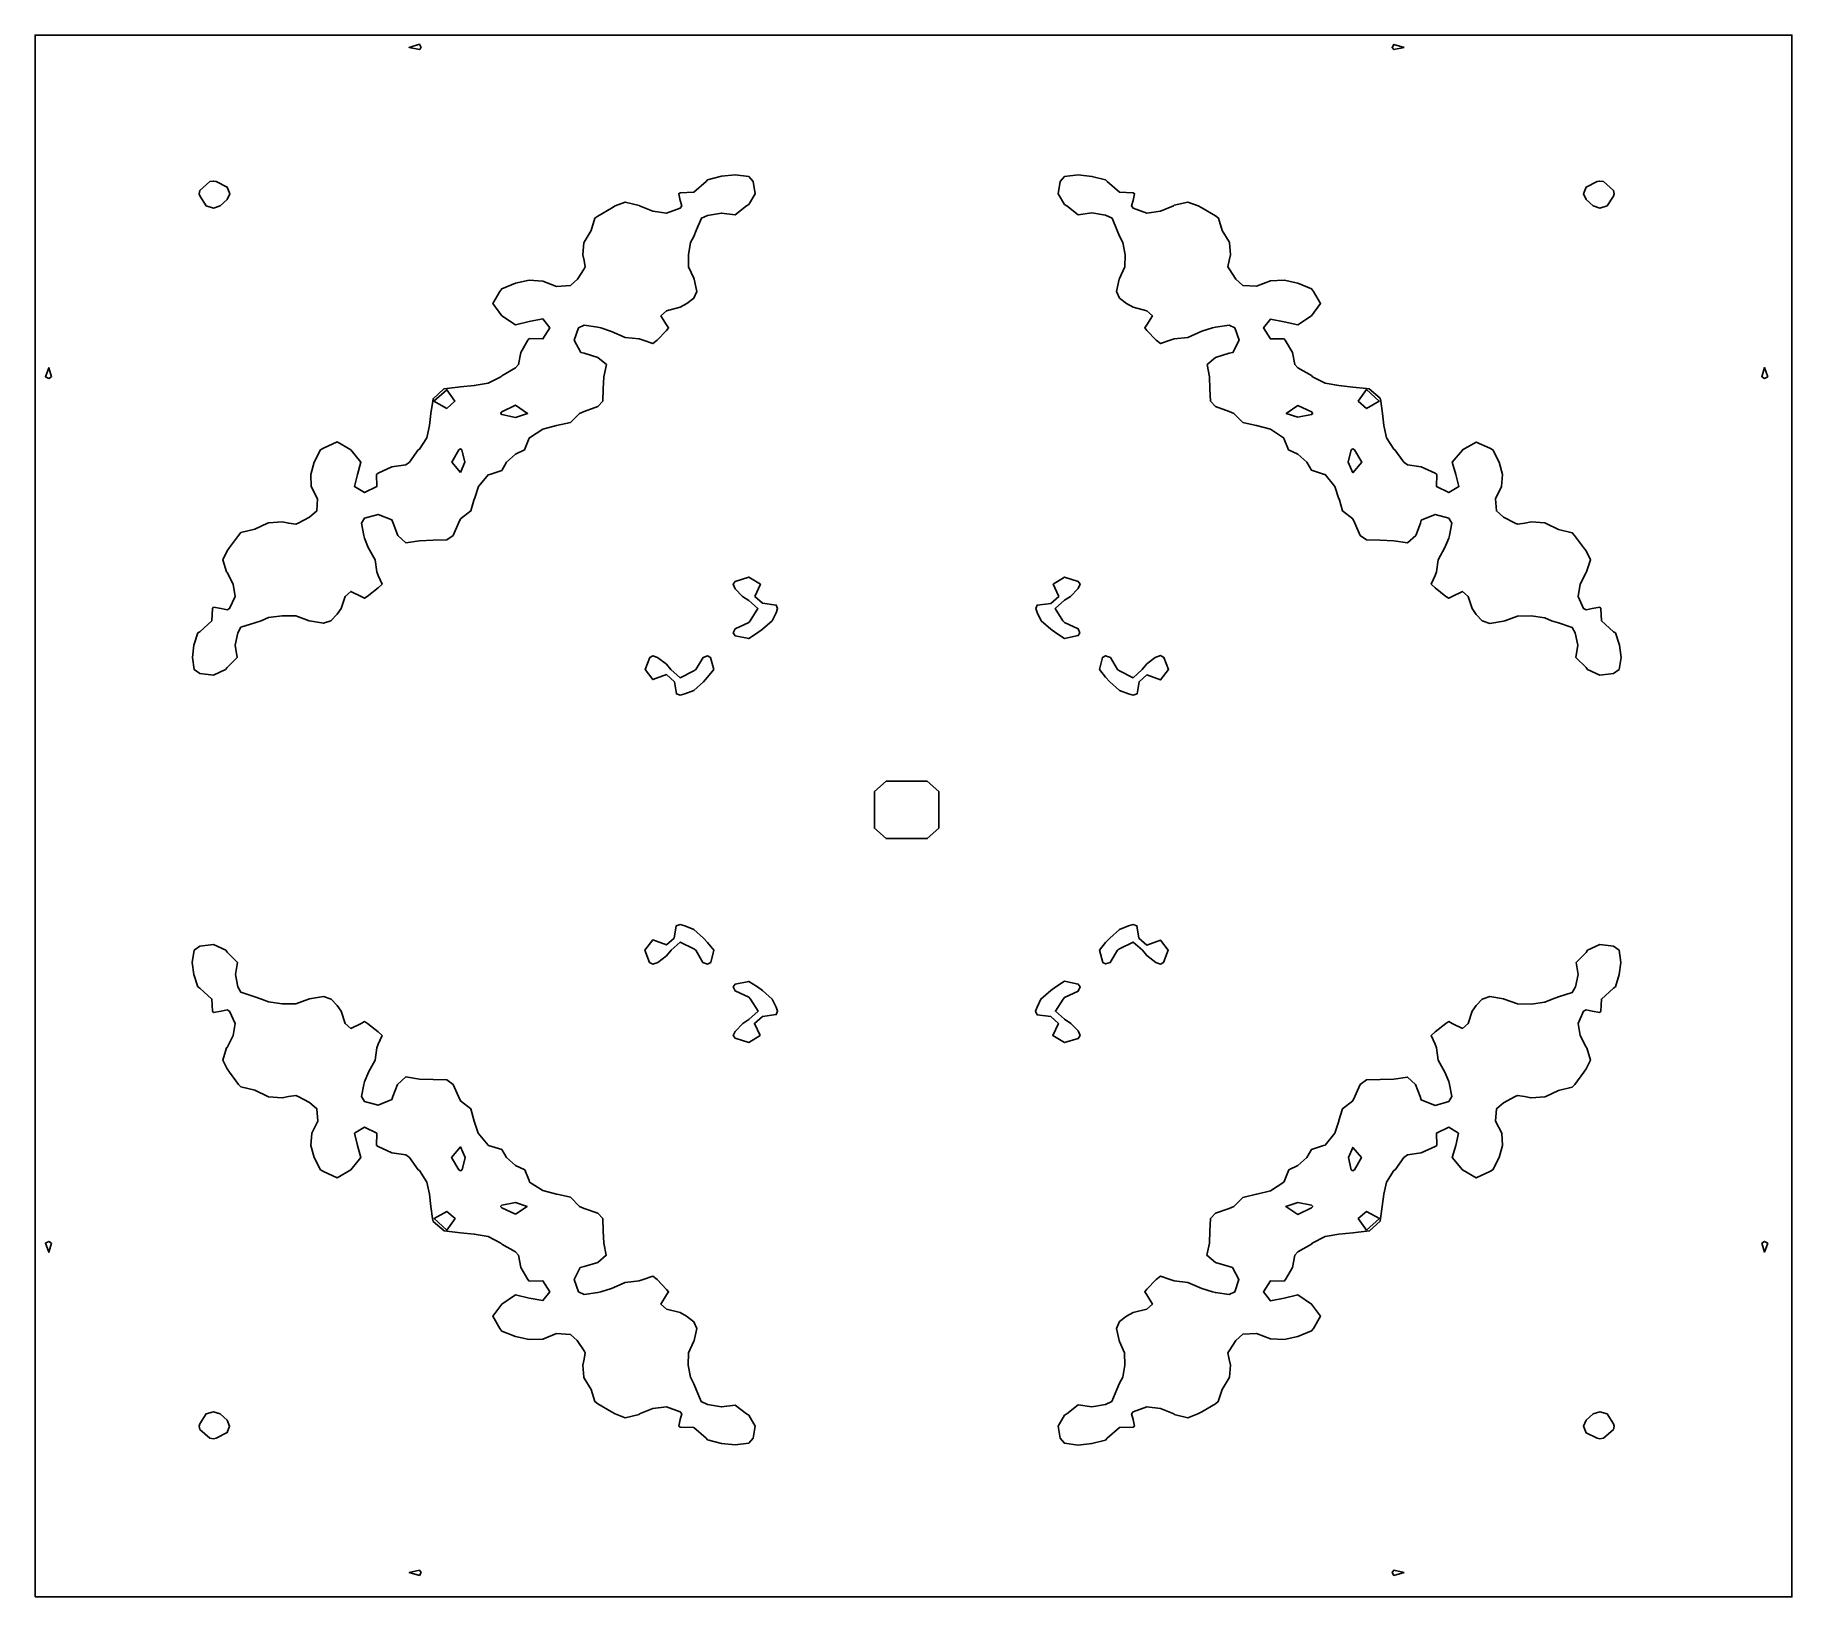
# Model space of a CAD drawing. Header units: metres. Extents: x -2.86 to 2.86, y -2.54 to 2.54.
import ezdxf

# ---------------------------------------------------------------- set-up
doc = ezdxf.new("R2010")
doc.units = ezdxf.units.M
doc.layers.add('CONDUCTIVE_PATCHES', color=1, linetype='Continuous')
doc.layers.add('UNIT_CELL_BOUND', color=7, linetype='Continuous')

msp = doc.modelspace()

# ---------------------------------------------------------------- linework, layer by layer
at = {"layer": 'CONDUCTIVE_PATCHES'}
for points in [[(-1.6014, 2.5003), (-1.6073, 2.5102), (-1.641, 2.5003), (-1.6073, 2.4928), (-1.6014, 2.5003)], [(1.5959, 2.5003), (1.5627, 2.51), (1.5568, 2.5003), (1.5627, 2.493), (1.5959, 2.5003)], [(-2.2378, 0.4763), (-2.2324, 0.4833), (-2.2006, 0.5159), (-2.2068, 0.5556), (-2.1981, 0.5953), (-2.1878, 0.6138), (-2.1431, 0.6284), (-2.1221, 0.635), (-2.0985, 0.6454), (-2.0538, 0.6514), (-2.0092, 0.6507), (-1.9664, 0.635), (-1.9645, 0.6345), (-1.9199, 0.6269), (-1.8951, 0.635), (-1.8752, 0.6561), (-1.8621, 0.6747), (-1.849, 0.7144), (-1.8306, 0.7305), (-1.797, 0.7144), (-1.7859, 0.7083), (-1.7768, 0.7144), (-1.7413, 0.7417), (-1.729, 0.7541), (-1.7413, 0.7821), (-1.7457, 0.7937), (-1.7513, 0.8334), (-1.7736, 0.8731), (-1.7859, 0.9038), (-1.7886, 0.9128), (-1.7962, 0.9525), (-1.7859, 0.9688), (-1.7413, 0.9811), (-1.6966, 0.9634), (-1.6931, 0.9525), (-1.6781, 0.9128), (-1.652, 0.8887), (-1.6073, 0.8955), (-1.5627, 0.897), (-1.518, 0.8982), (-1.498, 0.9128), (-1.4804, 0.9525), (-1.4734, 0.9661), (-1.4398, 0.9922), (-1.4287, 1.0304), (-1.4284, 1.0319), (-1.4154, 1.0716), (-1.3841, 1.1099), (-1.3785, 1.1113), (-1.3395, 1.1243), (-1.3241, 1.1509), (-1.2948, 1.1771), (-1.2654, 1.1906), (-1.2502, 1.2285), (-1.2497, 1.2303), (-1.2055, 1.2585), (-1.1612, 1.27), (-1.1609, 1.2703), (-1.1162, 1.2803), (-1.0871, 1.3097), (-1.0716, 1.316), (-1.0269, 1.3315), (-1.0104, 1.3494), (-1.0091, 1.3891), (-1.0072, 1.4287), (-0.9992, 1.4684), (-1.0269, 1.4919), (-1.0716, 1.5054), (-1.0822, 1.5081), (-1.1034, 1.5478), (-1.0897, 1.5875), (-1.0716, 1.5966), (-1.0269, 1.5898), (-1.0172, 1.5875), (-0.9823, 1.5765), (-0.9376, 1.5566), (-0.893, 1.5517), (-0.8799, 1.5478), (-0.8483, 1.5368), (-0.8344, 1.5478), (-0.8037, 1.5793), (-0.7967, 1.5875), (-0.8037, 1.5975), (-0.8217, 1.6272), (-0.8037, 1.6433), (-0.759, 1.6551), (-0.7377, 1.6669), (-0.7144, 1.6842), (-0.705, 1.7066), (-0.7133, 1.7463), (-0.7144, 1.7492), (-0.7315, 1.7859), (-0.7322, 1.8256), (-0.7253, 1.8653), (-0.7144, 1.885), (-0.7065, 1.905), (-0.6897, 1.9447), (-0.6697, 1.9534), (-0.6251, 1.9611), (-0.5804, 1.9551), (-0.5429, 1.9844), (-0.5358, 1.9888), (-0.5151, 2.0241), (-0.5213, 2.0638), (-0.5358, 2.08), (-0.5804, 2.0858), (-0.6251, 2.081), (-0.6697, 2.0695), (-0.6745, 2.0638), (-0.7144, 2.0288), (-0.759, 2.0275), (-0.7637, 2.0241), (-0.759, 2.0025), (-0.754, 1.9844), (-0.759, 1.9776), (-0.8037, 1.9614), (-0.8483, 1.9674), (-0.8912, 1.9844), (-0.893, 1.9863), (-0.9376, 1.9969), (-0.97, 1.9844), (-0.9823, 1.9776), (-1.0269, 1.9516), (-1.0363, 1.9447), (-1.0483, 1.905), (-1.0716, 1.8671), (-1.0722, 1.8653), (-1.0759, 1.8256), (-1.0716, 1.8074), (-1.0676, 1.7859), (-1.0716, 1.7793), (-1.0933, 1.7463), (-1.1162, 1.7253), (-1.1609, 1.7225), (-1.2055, 1.74), (-1.2502, 1.7425), (-1.2948, 1.7328), (-1.3395, 1.7147), (-1.3457, 1.7066), (-1.3685, 1.6669), (-1.3395, 1.6274), (-1.3393, 1.6272), (-1.2948, 1.5978), (-1.2502, 1.6082), (-1.2055, 1.6168), (-1.1834, 1.5875), (-1.2055, 1.5521), (-1.2502, 1.5528), (-1.2544, 1.5478), (-1.2777, 1.5081), (-1.285, 1.4684), (-1.2948, 1.4577), (-1.3395, 1.432), (-1.342, 1.4287), (-1.3841, 1.4076), (-1.4287, 1.4), (-1.4734, 1.3959), (-1.518, 1.3907), (-1.5284, 1.3891), (-1.5627, 1.3573), (-1.5642, 1.3494), (-1.5698, 1.3097), (-1.5747, 1.27), (-1.5835, 1.2303), (-1.6073, 1.1931), (-1.6114, 1.1906), (-1.6401, 1.1509), (-1.652, 1.1422), (-1.6966, 1.1356), (-1.7413, 1.1149), (-1.7467, 1.1113), (-1.7459, 1.0716), (-1.7859, 1.0521), (-1.8181, 1.0716), (-1.8089, 1.1113), (-1.7974, 1.1509), (-1.8304, 1.1906), (-1.8306, 1.1908), (-1.8752, 1.2168), (-1.9199, 1.1964), (-1.9293, 1.1906), (-1.9496, 1.1509), (-1.9608, 1.1113), (-1.959, 1.0716), (-1.9385, 1.0319), (-1.9415, 0.9922), (-1.9645, 0.9721), (-2.0018, 0.9525), (-2.0092, 0.9491), (-2.0325, 0.9525), (-2.0538, 0.9566), (-2.0985, 0.9534), (-2.1016, 0.9525), (-2.1431, 0.9325), (-2.1878, 0.9217), (-2.1961, 0.9128), (-2.2251, 0.8731), (-2.2324, 0.8626), (-2.2468, 0.8334), (-2.2349, 0.7937), (-2.2324, 0.7919), (-2.2134, 0.7541), (-2.2065, 0.7144), (-2.2247, 0.6747), (-2.2324, 0.6701), (-2.2527, 0.6747), (-2.2771, 0.6789), (-2.2809, 0.6747), (-2.2823, 0.635), (-2.3217, 0.5994), (-2.3279, 0.5953), (-2.3407, 0.5556), (-2.346, 0.5159), (-2.3398, 0.4763), (-2.3217, 0.4634), (-2.2771, 0.4578), (-2.2378, 0.4763)], [(-2.2555, 1.9844), (-2.2324, 2.0049), (-2.2246, 2.0241), (-2.2324, 2.0458), (-2.2688, 2.0638), (-2.2771, 2.0655), (-2.2893, 2.0638), (-2.3217, 2.0348), (-2.3237, 2.0241), (-2.3217, 2.0169), (-2.3012, 1.9844), (-2.2771, 1.9775), (-2.2555, 1.9844)], [(2.2954, 0.4763), (2.3019, 0.5159), (2.2965, 0.5556), (2.2836, 0.5953), (2.2771, 0.5995), (2.2377, 0.635), (2.2362, 0.6747), (2.2324, 0.6789), (2.2081, 0.6747), (2.1878, 0.6702), (2.1801, 0.6747), (2.1619, 0.7144), (2.1687, 0.7541), (2.1878, 0.7921), (2.1899, 0.7937), (2.2019, 0.8334), (2.1878, 0.8622), (2.1801, 0.8731), (2.1509, 0.9128), (2.1431, 0.9212), (2.0985, 0.9318), (2.0558, 0.9525), (2.0538, 0.9531), (2.0092, 0.9564), (1.9887, 0.9525), (1.9645, 0.949), (1.9571, 0.9525), (1.9199, 0.9718), (1.8963, 0.9922), (1.8931, 1.0319), (1.9129, 1.0716), (1.9156, 1.1113), (1.9048, 1.1509), (1.8844, 1.1906), (1.8752, 1.1962), (1.8306, 1.2165), (1.7862, 1.1906), (1.7859, 1.1905), (1.7529, 1.1509), (1.7646, 1.1113), (1.7743, 1.0716), (1.7413, 1.0519), (1.7015, 1.0716), (1.7023, 1.1113), (1.6966, 1.1151), (1.652, 1.1357), (1.6073, 1.1422), (1.5952, 1.1509), (1.5664, 1.1906), (1.5627, 1.1929), (1.5389, 1.2303), (1.5303, 1.27), (1.5257, 1.3097), (1.5199, 1.3494), (1.518, 1.3586), (1.4823, 1.3891), (1.4734, 1.3904), (1.4287, 1.3954), (1.3841, 1.3998), (1.3395, 1.4076), (1.2976, 1.4287), (1.2948, 1.4324), (1.2502, 1.4579), (1.2404, 1.4684), (1.2329, 1.5081), (1.2096, 1.5478), (1.2055, 1.5526), (1.1609, 1.5519), (1.1389, 1.5875), (1.1609, 1.6161), (1.2055, 1.6079), (1.2502, 1.5977), (1.2948, 1.6271), (1.295, 1.6272), (1.3243, 1.6669), (1.3013, 1.7066), (1.2948, 1.715), (1.2502, 1.7329), (1.2055, 1.743), (1.1609, 1.7413), (1.1162, 1.7231), (1.0716, 1.7258), (1.049, 1.7463), (1.0269, 1.7794), (1.0231, 1.7859), (1.0269, 1.8067), (1.0316, 1.8256), (1.028, 1.8653), (1.0269, 1.8681), (1.0044, 1.905), (0.9923, 1.9447), (0.9823, 1.9521), (0.9376, 1.9778), (0.9258, 1.9844), (0.893, 1.9972), (0.8483, 1.9865), (0.8463, 1.9844), (0.8037, 1.9675), (0.759, 1.9614), (0.7144, 1.9775), (0.7092, 1.9844), (0.7144, 2.0024), (0.7192, 2.0241), (0.7144, 2.0275), (0.6697, 2.0287), (0.6296, 2.0638), (0.6251, 2.0693), (0.5804, 2.0806), (0.5358, 2.0853), (0.4911, 2.0798), (0.4767, 2.0638), (0.4704, 2.0241), (0.4911, 1.9892), (0.499, 1.9844), (0.5358, 1.956), (0.5804, 1.9616), (0.6251, 1.9539), (0.6459, 1.9447), (0.6623, 1.905), (0.6697, 1.8863), (0.6814, 1.8653), (0.6881, 1.8256), (0.6874, 1.7859), (0.6697, 1.7479), (0.6691, 1.7463), (0.6606, 1.7066), (0.6697, 1.6846), (0.6934, 1.6669), (0.7144, 1.6552), (0.759, 1.6435), (0.7772, 1.6272), (0.759, 1.5973), (0.7522, 1.5875), (0.759, 1.5794), (0.7897, 1.5478), (0.8037, 1.5369), (0.8352, 1.5478), (0.8483, 1.5517), (0.893, 1.5567), (0.9376, 1.5766), (0.9722, 1.5875), (0.9823, 1.5899), (1.0269, 1.5967), (1.0452, 1.5875), (1.0591, 1.5478), (1.0392, 1.5081), (1.0269, 1.505), (0.9823, 1.4916), (0.9552, 1.4684), (0.9628, 1.4287), (0.9645, 1.3891), (0.9658, 1.3494), (0.9823, 1.3316), (1.0269, 1.3159), (1.0422, 1.3097), (1.0716, 1.2798), (1.1146, 1.27), (1.1162, 1.2697), (1.1609, 1.2581), (1.204, 1.2303), (1.2055, 1.2253), (1.2202, 1.1906), (1.2502, 1.177), (1.2796, 1.1509), (1.2948, 1.1248), (1.3375, 1.1113), (1.3395, 1.1108), (1.3712, 1.0716), (1.3841, 1.0322), (1.3845, 1.0319), (1.3956, 0.9922), (1.4287, 0.9663), (1.4359, 0.9525), (1.4533, 0.9128), (1.4734, 0.8982), (1.518, 0.897), (1.5627, 0.8953), (1.6073, 0.8882), (1.6337, 0.9128), (1.6489, 0.9525), (1.652, 0.9619), (1.6966, 0.9808), (1.7413, 0.9686), (1.7515, 0.9525), (1.7439, 0.9128), (1.7413, 0.9042), (1.7289, 0.8731), (1.7065, 0.8334), (1.701, 0.7937), (1.6966, 0.7821), (1.6843, 0.7541), (1.6966, 0.7417), (1.7321, 0.7144), (1.7413, 0.7082), (1.7526, 0.7144), (1.7859, 0.7304), (1.8041, 0.7144), (1.8173, 0.6747), (1.8306, 0.6557), (1.85, 0.635), (1.8752, 0.6267), (1.9199, 0.634), (1.9233, 0.635), (1.9645, 0.6502), (2.0092, 0.6509), (2.0538, 0.6447), (2.076, 0.635), (2.0985, 0.628), (2.1431, 0.6131), (2.153, 0.5953), (2.1615, 0.5556), (2.1548, 0.5159), (2.1878, 0.4826), (2.1927, 0.4763), (2.2324, 0.4579), (2.2771, 0.4634), (2.2954, 0.4763)], [(2.2569, 1.9844), (2.2771, 2.0167), (2.2791, 2.0241), (2.2771, 2.0349), (2.2445, 2.0638), (2.2324, 2.0655), (2.2244, 2.0638), (2.1878, 2.0455), (2.18, 2.0241), (2.1878, 2.0049), (2.2108, 1.9844), (2.2324, 1.9774), (2.2569, 1.9844)], [(-2.8046, 1.4287), (-2.8129, 1.4583), (-2.8238, 1.4287), (-2.8129, 1.4235), (-2.8046, 1.4287)], [(2.7794, 1.4287), (2.7682, 1.4587), (2.7597, 1.4287), (2.7682, 1.4234), (2.7794, 1.4287)], [(-1.518, 1.3258), (-1.5603, 1.3494), (-1.518, 1.3865), (-1.4918, 1.3494), (-1.518, 1.3258)], [(1.4734, 1.326), (1.4469, 1.3494), (1.4734, 1.387), (1.5152, 1.3494), (1.4734, 1.326)], [(-1.2948, 1.2967), (-1.3395, 1.3056), (-1.3435, 1.3097), (-1.3395, 1.3147), (-1.2948, 1.3359), (-1.2557, 1.3097), (-1.2948, 1.2967)], [(1.2948, 1.3058), (1.2502, 1.2972), (1.2126, 1.3097), (1.2502, 1.335), (1.2948, 1.3145), (1.2987, 1.3097), (1.2948, 1.3058)], [(-1.4734, 1.1175), (-1.5019, 1.1509), (-1.4789, 1.1906), (-1.4734, 1.1941), (-1.469, 1.1906), (-1.4594, 1.1509), (-1.4734, 1.1175)], [(1.4287, 1.1162), (1.4141, 1.1509), (1.4242, 1.1906), (1.4287, 1.1942), (1.4344, 1.1906), (1.4583, 1.1509), (1.4287, 1.1162)], [(-0.5074, 0.5953), (-0.4911, 0.6074), (-0.4594, 0.635), (-0.4465, 0.6611), (-0.4419, 0.6747), (-0.4465, 0.6862), (-0.4911, 0.6921), (-0.516, 0.7144), (-0.4979, 0.7541), (-0.5358, 0.7769), (-0.5804, 0.7631), (-0.5869, 0.7541), (-0.5804, 0.7389), (-0.5568, 0.7144), (-0.5358, 0.7009), (-0.5062, 0.6747), (-0.5312, 0.635), (-0.5358, 0.6298), (-0.5804, 0.6093), (-0.5866, 0.5953), (-0.5804, 0.5864), (-0.5358, 0.5772), (-0.5074, 0.5953)], [(0.5416, 0.5953), (0.5358, 0.6084), (0.4911, 0.6293), (0.4861, 0.635), (0.4612, 0.6747), (0.4911, 0.7016), (0.5109, 0.7144), (0.5358, 0.7401), (0.5417, 0.7541), (0.5358, 0.7624), (0.4911, 0.7764), (0.4546, 0.7541), (0.4727, 0.7144), (0.4465, 0.6914), (0.4018, 0.6856), (0.3975, 0.6747), (0.4018, 0.6617), (0.415, 0.635), (0.4465, 0.6076), (0.4631, 0.5953), (0.4911, 0.5775), (0.5358, 0.5869), (0.5416, 0.5953)], [(-0.7444, 0.3969), (-0.7144, 0.4086), (-0.6835, 0.4366), (-0.6697, 0.4513), (-0.6497, 0.4763), (-0.6602, 0.5159), (-0.6697, 0.5211), (-0.6845, 0.5159), (-0.7079, 0.4763), (-0.7144, 0.4718), (-0.759, 0.4496), (-0.7893, 0.4763), (-0.8037, 0.4938), (-0.8327, 0.5159), (-0.8483, 0.5212), (-0.8577, 0.5159), (-0.8734, 0.4763), (-0.8483, 0.4438), (-0.8037, 0.4599), (-0.7778, 0.4366), (-0.7712, 0.3969), (-0.759, 0.393), (-0.7444, 0.3969)], [(0.7273, 0.3969), (0.734, 0.4366), (0.759, 0.4587), (0.8037, 0.4426), (0.8293, 0.4763), (0.8139, 0.5159), (0.8037, 0.5217), (0.7866, 0.5159), (0.759, 0.4949), (0.7438, 0.4763), (0.7144, 0.4499), (0.6697, 0.4721), (0.6639, 0.4763), (0.6408, 0.5159), (0.6251, 0.5214), (0.615, 0.5159), (0.6047, 0.4763), (0.6251, 0.4511), (0.6387, 0.4366), (0.6697, 0.4083), (0.6991, 0.3969), (0.7144, 0.3928), (0.7273, 0.3969)], [(0.0826, -0.0397), (0.0826, 0), (0.0826, 0.0397), (0.0825, 0.0794), (0.0446, 0.1131), (0, 0.1131), (-0.0446, 0.1131), (-0.0893, 0.113), (-0.1272, 0.0794), (-0.1272, 0.0397), (-0.1272, 0), (-0.1271, -0.0397), (-0.0893, -0.0734), (-0.0446, -0.0734), (0, -0.0734), (0.0446, -0.0733), (0.0826, -0.0397)], [(-0.6597, -0.4763), (-0.6494, -0.4366), (-0.6697, -0.4114), (-0.6834, -0.3969), (-0.7144, -0.3687), (-0.7438, -0.3572), (-0.759, -0.3531), (-0.7719, -0.3572), (-0.7786, -0.3969), (-0.8037, -0.419), (-0.8483, -0.4029), (-0.874, -0.4366), (-0.8585, -0.4763), (-0.8483, -0.482), (-0.8313, -0.4763), (-0.8037, -0.4552), (-0.7885, -0.4366), (-0.759, -0.4103), (-0.7144, -0.4325), (-0.7085, -0.4366), (-0.6854, -0.4763), (-0.6697, -0.4817), (-0.6597, -0.4763)], [(0.813, -0.4763), (0.8288, -0.4366), (0.8037, -0.4041), (0.759, -0.4202), (0.7332, -0.3969), (0.7266, -0.3572), (0.7144, -0.3533), (0.6998, -0.3572), (0.6697, -0.3689), (0.6389, -0.3969), (0.6251, -0.4116), (0.6051, -0.4366), (0.6156, -0.4763), (0.6251, -0.4814), (0.6398, -0.4763), (0.6633, -0.4366), (0.6697, -0.4321), (0.7144, -0.4099), (0.7447, -0.4366), (0.759, -0.4541), (0.788, -0.4763), (0.8037, -0.4815), (0.813, -0.4763)], [(-0.5213, -2.0241), (-0.5151, -1.9844), (-0.5358, -1.9495), (-0.5437, -1.9447), (-0.5804, -1.9164), (-0.6251, -1.9219), (-0.6697, -1.9142), (-0.6905, -1.905), (-0.7069, -1.8653), (-0.7144, -1.8466), (-0.726, -1.8256), (-0.7328, -1.7859), (-0.7321, -1.7463), (-0.7144, -1.7082), (-0.7138, -1.7066), (-0.7052, -1.6669), (-0.7144, -1.6449), (-0.7381, -1.6272), (-0.759, -1.6155), (-0.8037, -1.6038), (-0.8218, -1.5875), (-0.8037, -1.5576), (-0.7969, -1.5478), (-0.8037, -1.5397), (-0.8344, -1.5081), (-0.8483, -1.4972), (-0.8798, -1.5081), (-0.893, -1.512), (-0.9376, -1.517), (-0.9823, -1.5369), (-1.0168, -1.5478), (-1.0269, -1.5502), (-1.0716, -1.557), (-1.0899, -1.5478), (-1.1038, -1.5081), (-1.0839, -1.4684), (-1.0716, -1.4653), (-1.0269, -1.4519), (-0.9998, -1.4287), (-1.0075, -1.3891), (-1.0091, -1.3494), (-1.0105, -1.3097), (-1.0269, -1.2919), (-1.0716, -1.2762), (-1.0868, -1.27), (-1.1162, -1.2401), (-1.1592, -1.2303), (-1.1609, -1.23), (-1.2055, -1.2184), (-1.2487, -1.1906), (-1.2502, -1.1856), (-1.2648, -1.1509), (-1.2948, -1.1373), (-1.3243, -1.1113), (-1.3395, -1.0851), (-1.3821, -1.0716), (-1.3841, -1.0711), (-1.4159, -1.0319), (-1.4287, -0.9925), (-1.4291, -0.9922), (-1.4403, -0.9525), (-1.4734, -0.9266), (-1.4805, -0.9128), (-1.4979, -0.8731), (-1.518, -0.8585), (-1.5627, -0.8573), (-1.6073, -0.8556), (-1.652, -0.8485), (-1.6784, -0.8731), (-1.6936, -0.9128), (-1.6966, -0.9222), (-1.7413, -0.9411), (-1.7859, -0.929), (-1.7962, -0.9128), (-1.7885, -0.8731), (-1.7859, -0.8645), (-1.7735, -0.8334), (-1.7511, -0.7937), (-1.7457, -0.7541), (-1.7413, -0.7424), (-1.7289, -0.7144), (-1.7413, -0.702), (-1.7767, -0.6747), (-1.7859, -0.6685), (-1.7972, -0.6747), (-1.8306, -0.6907), (-1.8488, -0.6747), (-1.8619, -0.635), (-1.8752, -0.6161), (-1.8947, -0.5953), (-1.9199, -0.587), (-1.9645, -0.5943), (-1.9679, -0.5953), (-2.0092, -0.6105), (-2.0538, -0.6112), (-2.0985, -0.605), (-2.1206, -0.5953), (-2.1431, -0.5883), (-2.1878, -0.5734), (-2.1976, -0.5556), (-2.2062, -0.5159), (-2.1994, -0.4763), (-2.2324, -0.4429), (-2.2374, -0.4366), (-2.2771, -0.4182), (-2.3217, -0.4237), (-2.34, -0.4366), (-2.3466, -0.4763), (-2.3411, -0.5159), (-2.3282, -0.5556), (-2.3217, -0.5598), (-2.2824, -0.5953), (-2.2809, -0.635), (-2.2771, -0.6392), (-2.2528, -0.635), (-2.2324, -0.6305), (-2.2248, -0.635), (-2.2065, -0.6747), (-2.2134, -0.7144), (-2.2324, -0.7525), (-2.2346, -0.7541), (-2.2465, -0.7937), (-2.2324, -0.8226), (-2.2248, -0.8334), (-2.1956, -0.8731), (-2.1878, -0.8815), (-2.1431, -0.8922), (-2.1004, -0.9128), (-2.0985, -0.9134), (-2.0538, -0.9167), (-2.0334, -0.9128), (-2.0092, -0.9093), (-2.0017, -0.9128), (-1.9645, -0.9322), (-1.941, -0.9525), (-1.9378, -0.9922), (-1.9575, -1.0319), (-1.9603, -1.0716), (-1.9494, -1.1113), (-1.9291, -1.1509), (-1.9199, -1.1565), (-1.8752, -1.1768), (-1.8308, -1.1509), (-1.8306, -1.1508), (-1.7975, -1.1113), (-1.8092, -1.0716), (-1.8189, -1.0319), (-1.7859, -1.0123), (-1.7461, -1.0319), (-1.7469, -1.0716), (-1.7413, -1.0754), (-1.6966, -1.096), (-1.652, -1.1025), (-1.6399, -1.1113), (-1.611, -1.1509), (-1.6073, -1.1532), (-1.5836, -1.1906), (-1.575, -1.2303), (-1.5704, -1.27), (-1.5646, -1.3097), (-1.5627, -1.3189), (-1.5269, -1.3494), (-1.518, -1.3507), (-1.4734, -1.3557), (-1.4287, -1.3601), (-1.3841, -1.3679), (-1.3422, -1.3891), (-1.3395, -1.3927), (-1.2948, -1.4182), (-1.285, -1.4287), (-1.2775, -1.4684), (-1.2542, -1.5081), (-1.2502, -1.5129), (-1.2055, -1.5122), (-1.1836, -1.5478), (-1.2055, -1.5764), (-1.2502, -1.5682), (-1.2948, -1.558), (-1.3395, -1.5874), (-1.3396, -1.5875), (-1.3689, -1.6272), (-1.3459, -1.6669), (-1.3395, -1.6753), (-1.2948, -1.6932), (-1.2502, -1.7033), (-1.2055, -1.7016), (-1.1609, -1.6834), (-1.1162, -1.6861), (-1.0937, -1.7066), (-1.0716, -1.7397), (-1.0677, -1.7463), (-1.0716, -1.767), (-1.0762, -1.7859), (-1.0726, -1.8256), (-1.0716, -1.8284), (-1.049, -1.8653), (-1.0369, -1.905), (-1.0269, -1.9124), (-0.9823, -1.9381), (-0.9704, -1.9447), (-0.9376, -1.9575), (-0.893, -1.9469), (-0.8909, -1.9447), (-0.8483, -1.9278), (-0.8037, -1.9217), (-0.759, -1.9378), (-0.7539, -1.9447), (-0.759, -1.9627), (-0.7638, -1.9844), (-0.759, -1.9878), (-0.7144, -1.989), (-0.6743, -2.0241), (-0.6697, -2.0296), (-0.6251, -2.0409), (-0.5804, -2.0456), (-0.5358, -2.0402), (-0.5213, -2.0241)], [(0.6298, -2.0241), (0.6697, -1.9891), (0.7144, -1.9878), (0.7191, -1.9844), (0.7144, -1.9628), (0.7093, -1.9447), (0.7144, -1.9379), (0.759, -1.9217), (0.8037, -1.9278), (0.8465, -1.9447), (0.8483, -1.9466), (0.893, -1.9572), (0.9254, -1.9447), (0.9376, -1.9379), (0.9823, -1.9119), (0.9916, -1.905), (1.0037, -1.8653), (1.0269, -1.8274), (1.0276, -1.8256), (1.0313, -1.7859), (1.0269, -1.7677), (1.023, -1.7463), (1.0269, -1.7396), (1.0487, -1.7066), (1.0716, -1.6856), (1.1162, -1.6828), (1.1609, -1.7003), (1.2055, -1.7028), (1.2502, -1.6931), (1.2948, -1.675), (1.3011, -1.6669), (1.3239, -1.6272), (1.2948, -1.5877), (1.2946, -1.5875), (1.2502, -1.5581), (1.2055, -1.5685), (1.1609, -1.5771), (1.1388, -1.5478), (1.1609, -1.5124), (1.2055, -1.5131), (1.2098, -1.5081), (1.2331, -1.4684), (1.2403, -1.4287), (1.2502, -1.418), (1.2948, -1.3924), (1.2974, -1.3891), (1.3395, -1.3679), (1.3841, -1.3603), (1.4287, -1.3562), (1.4734, -1.351), (1.4838, -1.3494), (1.518, -1.3176), (1.5196, -1.3097), (1.5252, -1.27), (1.5301, -1.2303), (1.5389, -1.1906), (1.5627, -1.1534), (1.5668, -1.1509), (1.5955, -1.1113), (1.6073, -1.1026), (1.652, -1.0959), (1.6966, -1.0752), (1.702, -1.0716), (1.7012, -1.0319), (1.7413, -1.0124), (1.7735, -1.0319), (1.7642, -1.0716), (1.7528, -1.1113), (1.7858, -1.1509), (1.7859, -1.1511), (1.8306, -1.1771), (1.8752, -1.1567), (1.8847, -1.1509), (1.9049, -1.1113), (1.9162, -1.0716), (1.9143, -1.0319), (1.8939, -0.9922), (1.8968, -0.9525), (1.9199, -0.9325), (1.9572, -0.9128), (1.9645, -0.9094), (1.9879, -0.9128), (2.0092, -0.9169), (2.0538, -0.9137), (2.0569, -0.9128), (2.0985, -0.8928), (2.1431, -0.882), (2.1514, -0.8731), (2.1804, -0.8334), (2.1878, -0.8229), (2.2022, -0.7937), (2.1902, -0.7541), (2.1878, -0.7523), (2.1688, -0.7144), (2.1619, -0.6747), (2.18, -0.635), (2.1878, -0.6304), (2.2081, -0.635), (2.2324, -0.6393), (2.2363, -0.635), (2.2377, -0.5953), (2.2771, -0.5597), (2.2833, -0.5556), (2.296, -0.5159), (2.3013, -0.4763), (2.2952, -0.4366), (2.2771, -0.4237), (2.2324, -0.4181), (2.1932, -0.4366), (2.1878, -0.4436), (2.1559, -0.4763), (2.1622, -0.5159), (2.1534, -0.5556), (2.1431, -0.5741), (2.0985, -0.5887), (2.0774, -0.5953), (2.0538, -0.6057), (2.0092, -0.6117), (1.9645, -0.611), (1.9217, -0.5953), (1.9199, -0.5948), (1.8752, -0.5872), (1.8505, -0.5953), (1.8306, -0.6164), (1.8175, -0.635), (1.8043, -0.6747), (1.7859, -0.6908), (1.7523, -0.6747), (1.7413, -0.6687), (1.7322, -0.6747), (1.6966, -0.702), (1.6843, -0.7144), (1.6966, -0.7424), (1.701, -0.7541), (1.7066, -0.7937), (1.729, -0.8334), (1.7413, -0.8641), (1.744, -0.8731), (1.7516, -0.9128), (1.7413, -0.9291), (1.6966, -0.9414), (1.652, -0.9238), (1.6484, -0.9128), (1.6334, -0.8731), (1.6073, -0.849), (1.5627, -0.8558), (1.518, -0.8573), (1.4734, -0.8585), (1.4534, -0.8731), (1.4358, -0.9128), (1.4287, -0.9264), (1.3952, -0.9525), (1.3841, -0.9907), (1.3838, -0.9922), (1.3707, -1.0319), (1.3395, -1.0702), (1.3338, -1.0716), (1.2948, -1.0846), (1.2794, -1.1113), (1.2502, -1.1374), (1.2207, -1.1509), (1.2055, -1.1889), (1.205, -1.1906), (1.1609, -1.2189), (1.1165, -1.2303), (1.1162, -1.2306), (1.0716, -1.2406), (1.0424, -1.27), (1.0269, -1.2763), (0.9823, -1.2918), (0.9658, -1.3097), (0.9645, -1.3494), (0.9625, -1.3891), (0.9546, -1.4287), (0.9823, -1.4522), (1.0269, -1.4657), (1.0375, -1.4684), (1.0588, -1.5081), (1.0451, -1.5478), (1.0269, -1.5569), (0.9823, -1.5501), (0.9725, -1.5478), (0.9376, -1.5368), (0.893, -1.5169), (0.8483, -1.512), (0.8352, -1.5081), (0.8037, -1.4972), (0.7897, -1.5081), (0.759, -1.5396), (0.7521, -1.5478), (0.759, -1.5579), (0.777, -1.5875), (0.759, -1.6037), (0.7144, -1.6154), (0.6931, -1.6272), (0.6697, -1.6445), (0.6604, -1.6669), (0.6686, -1.7066), (0.6697, -1.7096), (0.6869, -1.7463), (0.6876, -1.7859), (0.6806, -1.8256), (0.6697, -1.8453), (0.6618, -1.8653), (0.6451, -1.905), (0.6251, -1.9138), (0.5804, -1.9214), (0.5358, -1.9154), (0.4983, -1.9447), (0.4911, -1.9491), (0.4704, -1.9844), (0.4767, -2.0241), (0.4911, -2.0404), (0.5358, -2.0462), (0.5804, -2.0413), (0.6251, -2.0299), (0.6298, -2.0241)], [(-0.4993, -0.7144), (-0.5174, -0.6747), (-0.4911, -0.6517), (-0.4465, -0.6459), (-0.4421, -0.635), (-0.4465, -0.622), (-0.4597, -0.5953), (-0.4911, -0.5679), (-0.5077, -0.5556), (-0.5358, -0.5378), (-0.5804, -0.5472), (-0.5862, -0.5556), (-0.5804, -0.5687), (-0.5358, -0.5896), (-0.5307, -0.5953), (-0.5058, -0.635), (-0.5358, -0.6619), (-0.5555, -0.6747), (-0.5804, -0.7005), (-0.5863, -0.7144), (-0.5804, -0.7227), (-0.5358, -0.7367), (-0.4993, -0.7144)], [(0.5422, -0.7144), (0.5358, -0.6992), (0.5121, -0.6747), (0.4911, -0.6612), (0.4615, -0.635), (0.4865, -0.5953), (0.4911, -0.5901), (0.5358, -0.5696), (0.5419, -0.5556), (0.5358, -0.5467), (0.4911, -0.5375), (0.4628, -0.5556), (0.4465, -0.5678), (0.4147, -0.5953), (0.4018, -0.6214), (0.3973, -0.635), (0.4018, -0.6465), (0.4465, -0.6524), (0.4714, -0.6747), (0.4532, -0.7144), (0.4911, -0.7372), (0.5358, -0.7235), (0.5422, -0.7144)], [(-1.4734, -1.1545), (-1.4791, -1.1509), (-1.5029, -1.1113), (-1.4734, -1.0765), (-1.4587, -1.1113), (-1.4688, -1.1509), (-1.4734, -1.1545)], [(1.4287, -1.1544), (1.4243, -1.1509), (1.4147, -1.1113), (1.4287, -1.0778), (1.4573, -1.1113), (1.4342, -1.1509), (1.4287, -1.1544)], [(1.2948, -1.275), (1.2502, -1.2962), (1.2111, -1.27), (1.2502, -1.257), (1.2948, -1.2659), (1.2988, -1.27), (1.2948, -1.275)], [(-1.518, -1.3473), (-1.5598, -1.3097), (-1.518, -1.2863), (-1.4915, -1.3097), (-1.518, -1.3473)], [(-1.2948, -1.2954), (-1.3395, -1.2749), (-1.3434, -1.27), (-1.3395, -1.2661), (-1.2948, -1.2575), (-1.2572, -1.27), (-1.2948, -1.2954)], [(1.4734, -1.3468), (1.4471, -1.3097), (1.4734, -1.2861), (1.5157, -1.3097), (1.4734, -1.3468)], [(-2.8044, -1.3891), (-2.8129, -1.3837), (-2.824, -1.3891), (-2.8129, -1.419), (-2.8044, -1.3891)], [(2.7791, -1.3891), (2.7682, -1.3839), (2.7599, -1.3891), (2.7682, -1.4186), (2.7791, -1.3891)], [(-2.269, -2.0241), (-2.2324, -2.0059), (-2.2247, -1.9844), (-2.2324, -1.9652), (-2.2555, -1.9447), (-2.2771, -1.9377), (-2.3015, -1.9447), (-2.3217, -1.977), (-2.3237, -1.9844), (-2.3217, -1.9952), (-2.2892, -2.0241), (-2.2771, -2.0258), (-2.269, -2.0241)], [(2.2446, -2.0241), (2.2771, -1.9952), (2.279, -1.9844), (2.2771, -1.9772), (2.2566, -1.9447), (2.2324, -1.9378), (2.2109, -1.9447), (2.1878, -1.9652), (2.18, -1.9844), (2.1878, -2.0061), (2.2242, -2.0241), (2.2324, -2.0258), (2.2446, -2.0241)], [(-1.6015, -2.4606), (-1.6073, -2.4533), (-1.6406, -2.4606), (-1.6073, -2.4703), (-1.6015, -2.4606)], [(1.5964, -2.4606), (1.5627, -2.4531), (1.5567, -2.4606), (1.5627, -2.4705), (1.5964, -2.4606)]]:
    msp.add_lwpolyline(points, dxfattribs=at)
at = {"layer": 'UNIT_CELL_BOUND'}
msp.add_lwpolyline([(-2.8575, -2.54), (2.8575, -2.54), (2.8575, 2.54), (-2.8575, 2.54), (-2.8575, -2.54)], dxfattribs=at)

doc.saveas('drawing.dxf')
